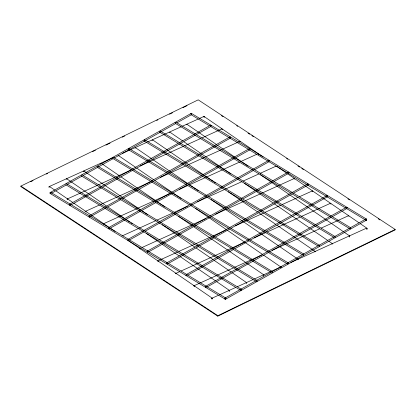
<?xml version="1.0" encoding="UTF-8"?>
<svg xmlns="http://www.w3.org/2000/svg" width="416" height="416" viewBox="0 0 416 416"><rect width="100%" height="100%" fill="white"/><g stroke="black" fill="none" stroke-linecap="round" stroke-linejoin="round"><path stroke-width="0.62" d="M20.894 186.087L20.8 186.534L217.792 316.155L395.106 229.913L395.2 229.466L198.208 99.845L20.894 186.087L217.885 315.708L395.2 229.466M217.792 316.155L217.885 315.708M365.846 220.184L366.163 220.012A0.64 0.286 -58.9 0 0 366.506 219.388A0.64 0.286 -58.9 0 0 366.366 219.045L366.049 219.227A0.64 0.286 -58.9 0 0 365.841 219.518M50.248 192.488L190.949 113.526M51.522 193.237L66.212 184.995M67.345 184.361L82.035 176.114M83.164 175.479L113.116 158.673M114.244 158.038L175.838 123.474M176.966 122.84L191.656 114.592A0.64 0.452 60.7 0 1 191.261 114.624M210.371 125.258L69.67 204.214A0.64 0.452 60.7 0 1 70.434 204.547M71.51 204.646L101.457 187.84M102.591 187.205L195.26 135.2M196.388 134.566L211.078 126.324A0.64 0.452 60.7 0 1 210.548 126.266M89.097 215.946L229.798 136.984A0.64 0.452 60.7 0 1 230.511 137.238A0.64 0.452 60.7 0 1 230.506 138.05L199.992 155.173M90.371 216.694L120.884 199.571M122.013 198.936L167.783 173.248M168.912 172.614L183.602 164.372M184.735 163.738L198.858 155.808M108.519 227.672L249.22 148.71A0.64 0.452 60.7 0 1 250.047 149.214M109.793 228.42L140.306 211.297M141.435 210.662L156.125 202.42M157.258 201.786L187.205 184.98M188.334 184.345L203.029 176.098M204.157 175.464L249.928 149.781M268.642 160.441L127.941 239.398A0.64 0.452 60.7 0 1 128.768 239.902M129.215 240.152L143.905 231.904M145.038 231.27L206.627 196.706M207.761 196.071L253.531 170.383M254.66 169.749L269.35 161.507M147.363 251.129L288.064 172.167M148.637 251.878L226.049 208.432M227.183 207.797L241.873 199.555M243.001 198.921L272.953 182.114M274.082 181.48L288.772 173.233A0.64 0.452 60.7 0 0 288.912 172.999M166.79 262.855L307.486 183.898A0.64 0.452 60.7 0 1 308.251 184.226M168.064 263.604L198.572 246.48M199.706 245.846L214.396 237.604M215.524 236.969L229.653 229.039M230.781 228.405L292.375 193.84M293.504 193.206L308.199 184.964M186.212 274.586L326.914 195.624M188.048 275.018L218 258.211M219.128 257.577L233.818 249.33M234.952 248.695L249.075 240.77M250.208 240.136L264.898 231.889M266.027 231.254L327.621 196.69A0.64 0.452 60.7 0 1 326.96 196.508M205.634 286.312L346.336 207.35A0.64 0.452 60.7 0 1 347.162 207.854M206.908 287.061L284.32 243.615M285.454 242.98L315.401 226.174M316.529 225.54L331.219 217.298M332.353 216.663L347.043 208.416M225.056 298.038L365.758 219.081A0.64 0.452 60.7 0 1 366.418 219.258A0.64 0.452 60.7 0 1 366.553 220.043A0.64 0.452 60.7 0 1 365.934 220.09M225.768 299.104L366.465 220.147M30.716 181.714L33.051 180.58M46.462 174.054L47.632 173.488M92.544 151.642L95.462 150.223M105.96 145.116L110.042 143.13M122.288 137.171L124.623 136.037M156.702 120.437L157.872 119.865M169.536 114.192L172.453 112.778M182.952 107.671L187.034 105.685M49.161 186.597L114.041 157.186M122.304 153.442L129.381 150.233M130.562 149.698L146.484 142.475M147.664 141.944L181.282 126.703M182.463 126.168L198.39 118.945M199.571 118.414L203.7 116.542M67.241 199.004L97.323 185.364M98.504 184.834L114.426 177.611M115.606 177.076L130.941 170.123M140.379 165.849L183.435 146.328M184.616 145.792L200.543 138.575M201.724 138.039L221.775 128.95M85.322 211.411L99.476 204.994M100.656 204.459L116.579 197.236M117.759 196.706L150.202 181.995M160.228 177.45L168.485 173.706M169.666 173.176L185.593 165.953M186.768 165.417L239.855 141.352M169.458 193.866L103.397 223.818A0.64 0.426 65.6 0 1 104.062 224.401M179.488 189.322L187.746 185.578M188.921 185.047L205.436 177.559M206.617 177.024L222.544 169.806M223.725 169.27L239.647 162.048M240.828 161.512L256.755 154.294M122.065 235.955L155.688 220.714M156.868 220.178L172.791 212.961M173.971 212.425L187.538 206.274M197.564 201.729L241.8 181.678M242.98 181.142L258.908 173.919M260.088 173.389L276.011 166.166A0.64 0.426 65.6 0 1 276.614 166.577M140.733 248.097L139.558 248.628A0.64 0.426 65.6 0 1 140.156 249.044M141.913 247.562L157.841 240.339M159.021 239.808L174.944 232.586M176.124 232.05L192.639 224.567M193.82 224.032L206.206 218.416M215.644 214.136L226.85 209.056M228.03 208.52L243.958 201.302M245.133 200.767L294.091 178.573M177.689 251.945L157.633 261.035A0.64 0.426 65.6 0 1 158.298 261.617M178.87 251.41L194.792 244.192M195.972 243.656L211.9 236.439M213.08 235.903L225.467 230.287M235.492 225.742L263.801 212.904M264.982 212.373L280.909 205.15M282.09 204.615L298.012 197.397M299.192 196.862L312.172 190.98M175.713 273.442L179.842 271.57M181.022 271.034L244.722 242.159M254.16 237.879L265.959 232.534M267.134 231.998L300.165 217.022M301.345 216.486L330.247 203.388M193.794 285.849L233.308 267.935M234.489 267.4L261.622 255.102M272.241 250.286L319.426 228.894M321.194 228.093L348.327 215.795A0.64 0.426 65.6 0 1 348.925 216.206M218.358 295.313L211.869 298.256A0.64 0.426 65.6 0 1 212.555 299.01M219.539 294.783L235.461 287.56M237.234 286.759L253.157 279.536M254.337 279.006L281.471 266.703M290.909 262.428L366.408 228.202A0.64 0.426 65.6 0 1 366.798 228.327A0.64 0.426 65.6 0 1 367.032 229.252M191.662 113.532L366.47 219.086M209.274 125.658L190.96 114.603A0.64 0.286 -58.9 0 0 191.038 114.629M210.382 126.329L365.212 219.82M290.758 193.076L175.328 123.375A0.64 0.286 -58.9 0 0 175.614 123.323M291.866 193.742L349.58 228.592M159.692 132.148L178.006 143.208M179.114 143.879L333.949 237.364M144.061 140.925L240.068 198.895M241.176 199.56L317.756 245.804M129.116 148.616L303.924 254.166A0.64 0.286 -58.9 0 0 303.404 254.457M128.424 149.698L302.682 254.914M113.48 157.388L288.288 262.938A0.64 0.286 -58.9 0 0 287.768 263.229M112.793 158.47L189.374 204.708M190.486 205.379L208.801 216.44M209.908 217.11L287.045 263.687M272.657 271.71L97.848 166.161A0.64 0.286 -58.9 0 0 97.328 166.452M154.32 201.755L97.162 167.242A0.64 0.286 -58.9 0 0 97.235 167.268M155.428 202.426L270.858 272.126M257.02 280.483L82.212 174.933A0.64 0.286 -58.9 0 0 81.598 175.38M81.526 176.015L255.778 281.232M241.389 289.26L66.581 183.706A0.64 0.286 -58.9 0 0 65.962 184.153M65.894 184.787L103.631 207.574M104.738 208.244L240.146 290.004M225.758 298.033L50.944 192.478A0.64 0.286 -58.9 0 0 50.866 192.452L50.554 192.624A0.64 0.286 -58.9 0 0 50.206 193.242A0.64 0.286 -58.9 0 0 50.346 193.591L50.565 193.58A0.64 0.452 60.7 0 1 50.159 192.587A0.64 0.452 60.7 0 1 51.012 192.821M50.242 193.549L225.051 299.099M221.452 115.648L223.08 116.719M236.647 125.648L237.728 126.36M248.04 133.146L249.668 134.217M251.841 135.642L253.469 136.713M286.572 158.496L287.654 159.214M297.965 165.994L299.593 167.066M301.766 168.496L303.394 169.567M347.89 198.848L349.518 199.919M378.284 218.842L379.912 219.913M204.303 116.631L263.177 157.035M277.092 166.587L286.723 173.196M287.794 173.93L341.318 210.662M342.389 211.396L358.982 222.784M360.048 223.517L367.006 228.29M216.549 144.602L187.112 124.4A0.64 0.322 -55.5 0 0 186.545 124.66M217.62 145.335L234.749 157.092M235.82 157.825L248.128 166.275M260.437 174.72L289.338 194.558M290.41 195.291L349.82 236.059A0.64 0.322 -55.5 0 0 349.144 236.47M182.785 140.998L169.941 132.184A0.64 0.322 -55.5 0 0 169.369 132.444M183.856 141.736L218.65 165.61M219.716 166.343L230.958 174.06M244.338 183.238L255.044 190.585M256.11 191.318L273.239 203.076M274.31 203.809L291.439 215.561M292.505 216.299L309.634 228.051M310.705 228.784L327.834 240.542M328.905 241.275L332.649 243.844A0.64 0.322 -55.5 0 0 332.077 244.104M213.252 181.475L152.771 139.968A0.64 0.322 -55.5 0 0 152.199 140.228M214.323 182.208L215.394 182.941M228.238 191.76L257.676 211.962M258.747 212.696L275.87 224.448M276.942 225.181L315.479 251.628A0.64 0.322 -55.5 0 0 314.907 251.888M135.6 147.753L151.658 158.772M152.729 159.505L198.224 190.726M211.068 199.545L223.912 208.359M224.983 209.092L298.308 259.412A0.64 0.322 -55.5 0 0 297.632 259.823M118.43 155.537L135.559 167.289M136.63 168.028L153.754 179.78M154.825 180.513L171.954 192.27M173.025 193.003L181.054 198.51M195.504 208.426L262.402 254.342M263.474 255.076L281.138 267.197M119.99 176.176L101.26 163.322A0.64 0.322 -55.5 0 0 100.584 163.727M121.061 176.909L138.19 188.666M139.261 189.4L164.949 207.033M178.334 216.211L192.785 226.132M193.851 226.866L263.968 274.981A0.64 0.322 -55.5 0 0 263.396 275.241M84.089 171.106L147.779 214.812M162.23 224.734L176.68 234.65M177.752 235.383L194.88 247.135M195.952 247.874L213.075 259.626M214.146 260.359L231.275 272.111M232.346 272.849L246.797 282.766A0.64 0.322 -55.5 0 0 246.225 283.026M66.919 178.89L106.527 206.071M107.593 206.804L124.722 218.556M125.793 219.294L130.073 222.232M131.144 222.966L132.215 223.699M146.13 233.251L161.117 243.537M162.188 244.27L179.317 256.022M180.388 256.755L215.712 280.998M216.783 281.736L229.627 290.55A0.64 0.322 -55.5 0 0 228.951 290.956M55.099 190.346L49.748 186.675A0.64 0.322 -55.5 0 0 49.66 186.638L49.317 186.789A0.64 0.322 -55.5 0 0 48.942 187.398M56.17 191.079L72.764 202.467M73.835 203.2L109.158 227.443M110.23 228.181L115.045 231.483M128.424 240.666L212.456 298.334M367.068 228.42A0.64 0.322 -55.5 0 0 366.891 228.244L366.543 228.405A0.64 0.322 -55.5 0 0 366.418 228.535M211.51 298.922A0.64 0.354 12 0 1 211.453 298.776M212.514 298.407A0.64 0.322 -55.5 0 0 212.368 298.298L212.025 298.449A0.64 0.322 -55.5 0 0 211.728 298.839M193.684 285.901A0.64 0.426 65.6 0 1 194.48 286.603M330.054 203.538A0.64 0.426 65.6 0 1 330.933 204.142M175.521 273.598A0.64 0.426 65.6 0 1 176.311 273.853M312.062 191.032A0.64 0.426 65.6 0 1 312.858 191.734M293.982 178.625A0.64 0.426 65.6 0 1 294.752 179.156M275.969 166.4A0.64 0.354 12 0 1 276.214 166.405M258.196 153.8A0.64 0.426 65.6 0 1 258.622 154.518M85.129 211.562A0.64 0.426 65.6 0 1 85.982 211.994M239.746 141.409A0.64 0.426 65.6 0 1 240.453 141.768M67.049 199.155A0.64 0.426 65.6 0 1 67.839 199.415M221.666 129.002A0.64 0.426 65.6 0 1 222.461 129.704M203.507 116.693A0.64 0.426 65.6 0 1 204.09 116.667L204.183 116.584A0.64 0.322 -55.5 0 1 204.36 116.761M48.968 186.748A0.64 0.426 65.6 0 1 49.764 187.008M204.386 117.296A0.64 0.426 65.6 0 0 204.09 116.667L203.835 116.75A0.64 0.322 -55.5 0 0 203.606 117.026M366.881 229.169A0.64 0.354 12 0 1 366.636 229.164M349.705 236.954A0.64 0.354 12 0 1 349.466 236.948M152.017 140.535A0.64 0.322 -55.5 0 1 152.095 140.379M135.028 148.013A0.64 0.322 -55.5 0 1 135.678 147.94M117.983 155.667A0.64 0.322 -55.5 0 1 118.487 155.615M280.691 267.327A0.64 0.322 -55.5 0 1 281.05 267.166M263.853 275.87A0.64 0.354 12 0 1 263.614 275.865M83.335 171.673A0.64 0.322 -55.5 0 1 83.767 171.142A0.64 0.322 -55.5 0 1 84.146 171.179M246.683 283.655A0.64 0.354 12 0 1 246.444 283.65M66.347 179.15A0.64 0.322 -55.5 0 1 66.976 178.963M229.512 291.439A0.64 0.354 12 0 1 229.273 291.434M225.716 298.932A0.64 0.354 12 0 1 225.014 298.797A0.64 0.286 -58.9 0 1 225.363 298.173L225.68 298.002A0.64 0.286 -58.9 0 1 225.81 298.35A0.64 0.286 -58.9 0 1 225.477 298.958L225.16 299.14A0.64 0.286 -58.9 0 1 225.014 298.797M224.858 298.662A0.64 0.354 12 0 1 224.786 298.522M224.806 298.381A0.64 0.354 12 0 1 224.921 298.277M206.092 287.446A0.64 0.452 60.7 0 1 205.514 286.879M205.748 286.255A0.64 0.452 60.7 0 1 206.461 286.811M346.622 207.516A0.64 0.354 12 0 1 346.866 207.563M205.436 286.936A0.64 0.354 12 0 1 205.358 286.79M326.825 195.723A0.64 0.452 60.7 0 1 327.74 196.123M186.919 275.652A0.64 0.452 60.7 0 1 186.384 275.595M186.16 275.319A0.64 0.452 60.7 0 1 186.092 275.148M186.124 274.685A0.64 0.452 60.7 0 1 187.07 275.257M186.009 275.21A0.64 0.354 12 0 1 185.936 275.064M308.282 184.86A0.64 0.452 60.7 0 1 307.663 184.907M167.383 263.978A0.64 0.452 60.7 0 1 167.102 263.947M166.962 263.864A0.64 0.452 60.7 0 1 166.738 263.588M166.904 262.798A0.64 0.452 60.7 0 1 167.549 263.188M307.538 184.07A0.64 0.354 12 0 1 307.772 184.059M288.657 173.29A0.64 0.452 60.7 0 1 288.382 173.264M288.179 172.11A0.64 0.452 60.7 0 1 288.922 172.838M147.82 252.262A0.64 0.452 60.7 0 1 147.311 251.862M147.482 251.072A0.64 0.452 60.7 0 1 148.127 251.462M147.165 251.753A0.64 0.354 12 0 1 147.092 251.607M268.757 160.384A0.64 0.452 60.7 0 1 269.402 160.774M128.398 240.531A0.64 0.452 60.7 0 1 127.988 240.287M127.889 240.136A0.64 0.452 60.7 0 1 127.79 239.793M268.928 160.607A0.64 0.354 12 0 1 269.173 160.654M109.226 228.738A0.64 0.452 60.7 0 1 108.566 228.556M108.43 227.77A0.64 0.452 60.7 0 1 109.346 228.171M89.892 216.908A0.64 0.452 60.7 0 1 88.977 216.512M89.211 215.888A0.64 0.452 60.7 0 1 89.856 216.278M210.288 125.356A0.64 0.452 60.7 0 1 211.203 125.757M70.382 205.28A0.64 0.452 60.7 0 1 69.618 204.953M70.502 204.719A0.64 0.452 60.7 0 1 70.528 204.885M69.472 204.838A0.64 0.354 12 0 1 69.399 204.698M190.809 113.766A0.64 0.452 60.7 0 1 191.708 113.859M191.698 113.838A0.64 0.286 -58.9 0 0 191.558 113.495L191.24 113.677A0.64 0.286 -58.9 0 0 191.126 113.812M50.206 193.242A0.64 0.354 12 0 1 49.998 192.832M366.418 219.97A0.64 0.354 12 0 1 365.934 219.934M175.495 122.585A0.64 0.286 -58.9 0 1 176.015 122.294L350.823 227.843A0.64 0.286 -58.9 0 0 350.303 228.134M350.657 228.634A0.64 0.286 -58.9 0 1 350.428 228.873M350.782 228.748A0.64 0.354 12 0 1 350.548 228.753M175.115 122.928A0.64 0.354 12 0 1 175.063 122.647M159.983 132.096A0.64 0.286 -58.9 0 1 159.645 132.08M159.864 131.357A0.64 0.286 -58.9 0 1 160.378 131.066L335.192 236.616A0.64 0.286 -58.9 0 0 334.672 236.912M335.15 237.52A0.64 0.354 12 0 1 334.911 237.526M319.488 246.028A0.64 0.286 -58.9 0 1 319.275 246.319A0.64 0.354 12 0 0 319.514 246.293M319.046 246.485A0.64 0.286 -58.9 0 1 318.869 246.475M319.036 245.684A0.64 0.286 -58.9 0 1 319.556 245.393L144.747 139.838A0.64 0.286 -58.9 0 0 144.056 140.447M144.466 140.764A0.64 0.286 -58.9 0 1 144.139 140.951M128.596 148.907A0.64 0.286 -58.9 0 1 129.163 148.684M128.835 149.536A0.64 0.286 -58.9 0 1 128.357 149.516M303.524 255.195A0.64 0.286 -58.9 0 1 303.233 255.247M303.883 255.065A0.64 0.354 12 0 1 303.649 255.076M128.144 149.1A0.64 0.354 12 0 1 128.164 148.964M288.22 263.578A0.64 0.286 -58.9 0 1 288.122 263.728M287.893 263.968A0.64 0.286 -58.9 0 1 287.68 264.046M287.596 263.546A0.64 0.286 -58.9 0 1 287.674 263.385M112.861 157.83A0.64 0.286 -58.9 0 1 113.532 157.456M288.246 263.838A0.64 0.354 12 0 1 288.012 263.848M112.507 157.877A0.64 0.354 12 0 1 112.528 157.737M272.137 272.002A0.64 0.286 -58.9 0 1 272.704 271.783M272.256 272.74A0.64 0.286 -58.9 0 1 271.918 272.724M272.615 272.61A0.64 0.354 12 0 1 272.381 272.62M256.407 280.93A0.64 0.286 -58.9 0 1 257.072 280.556M257.026 280.961A0.64 0.286 -58.9 0 1 256.854 281.278M256.511 281.575A0.64 0.286 -58.9 0 0 256.74 281.408A0.64 0.354 12 0 0 256.984 281.388M240.869 289.552A0.64 0.286 -58.9 0 1 241.441 289.328M240.651 290.269A0.64 0.286 -58.9 0 0 241.108 290.181A0.64 0.354 12 0 0 241.348 290.16M224.905 298.381A0.64 0.452 60.7 0 0 225.649 299.161A0.64 0.452 60.7 0 0 225.68 298.173A0.64 0.452 60.7 0 0 224.905 298.381"/></g></svg>
